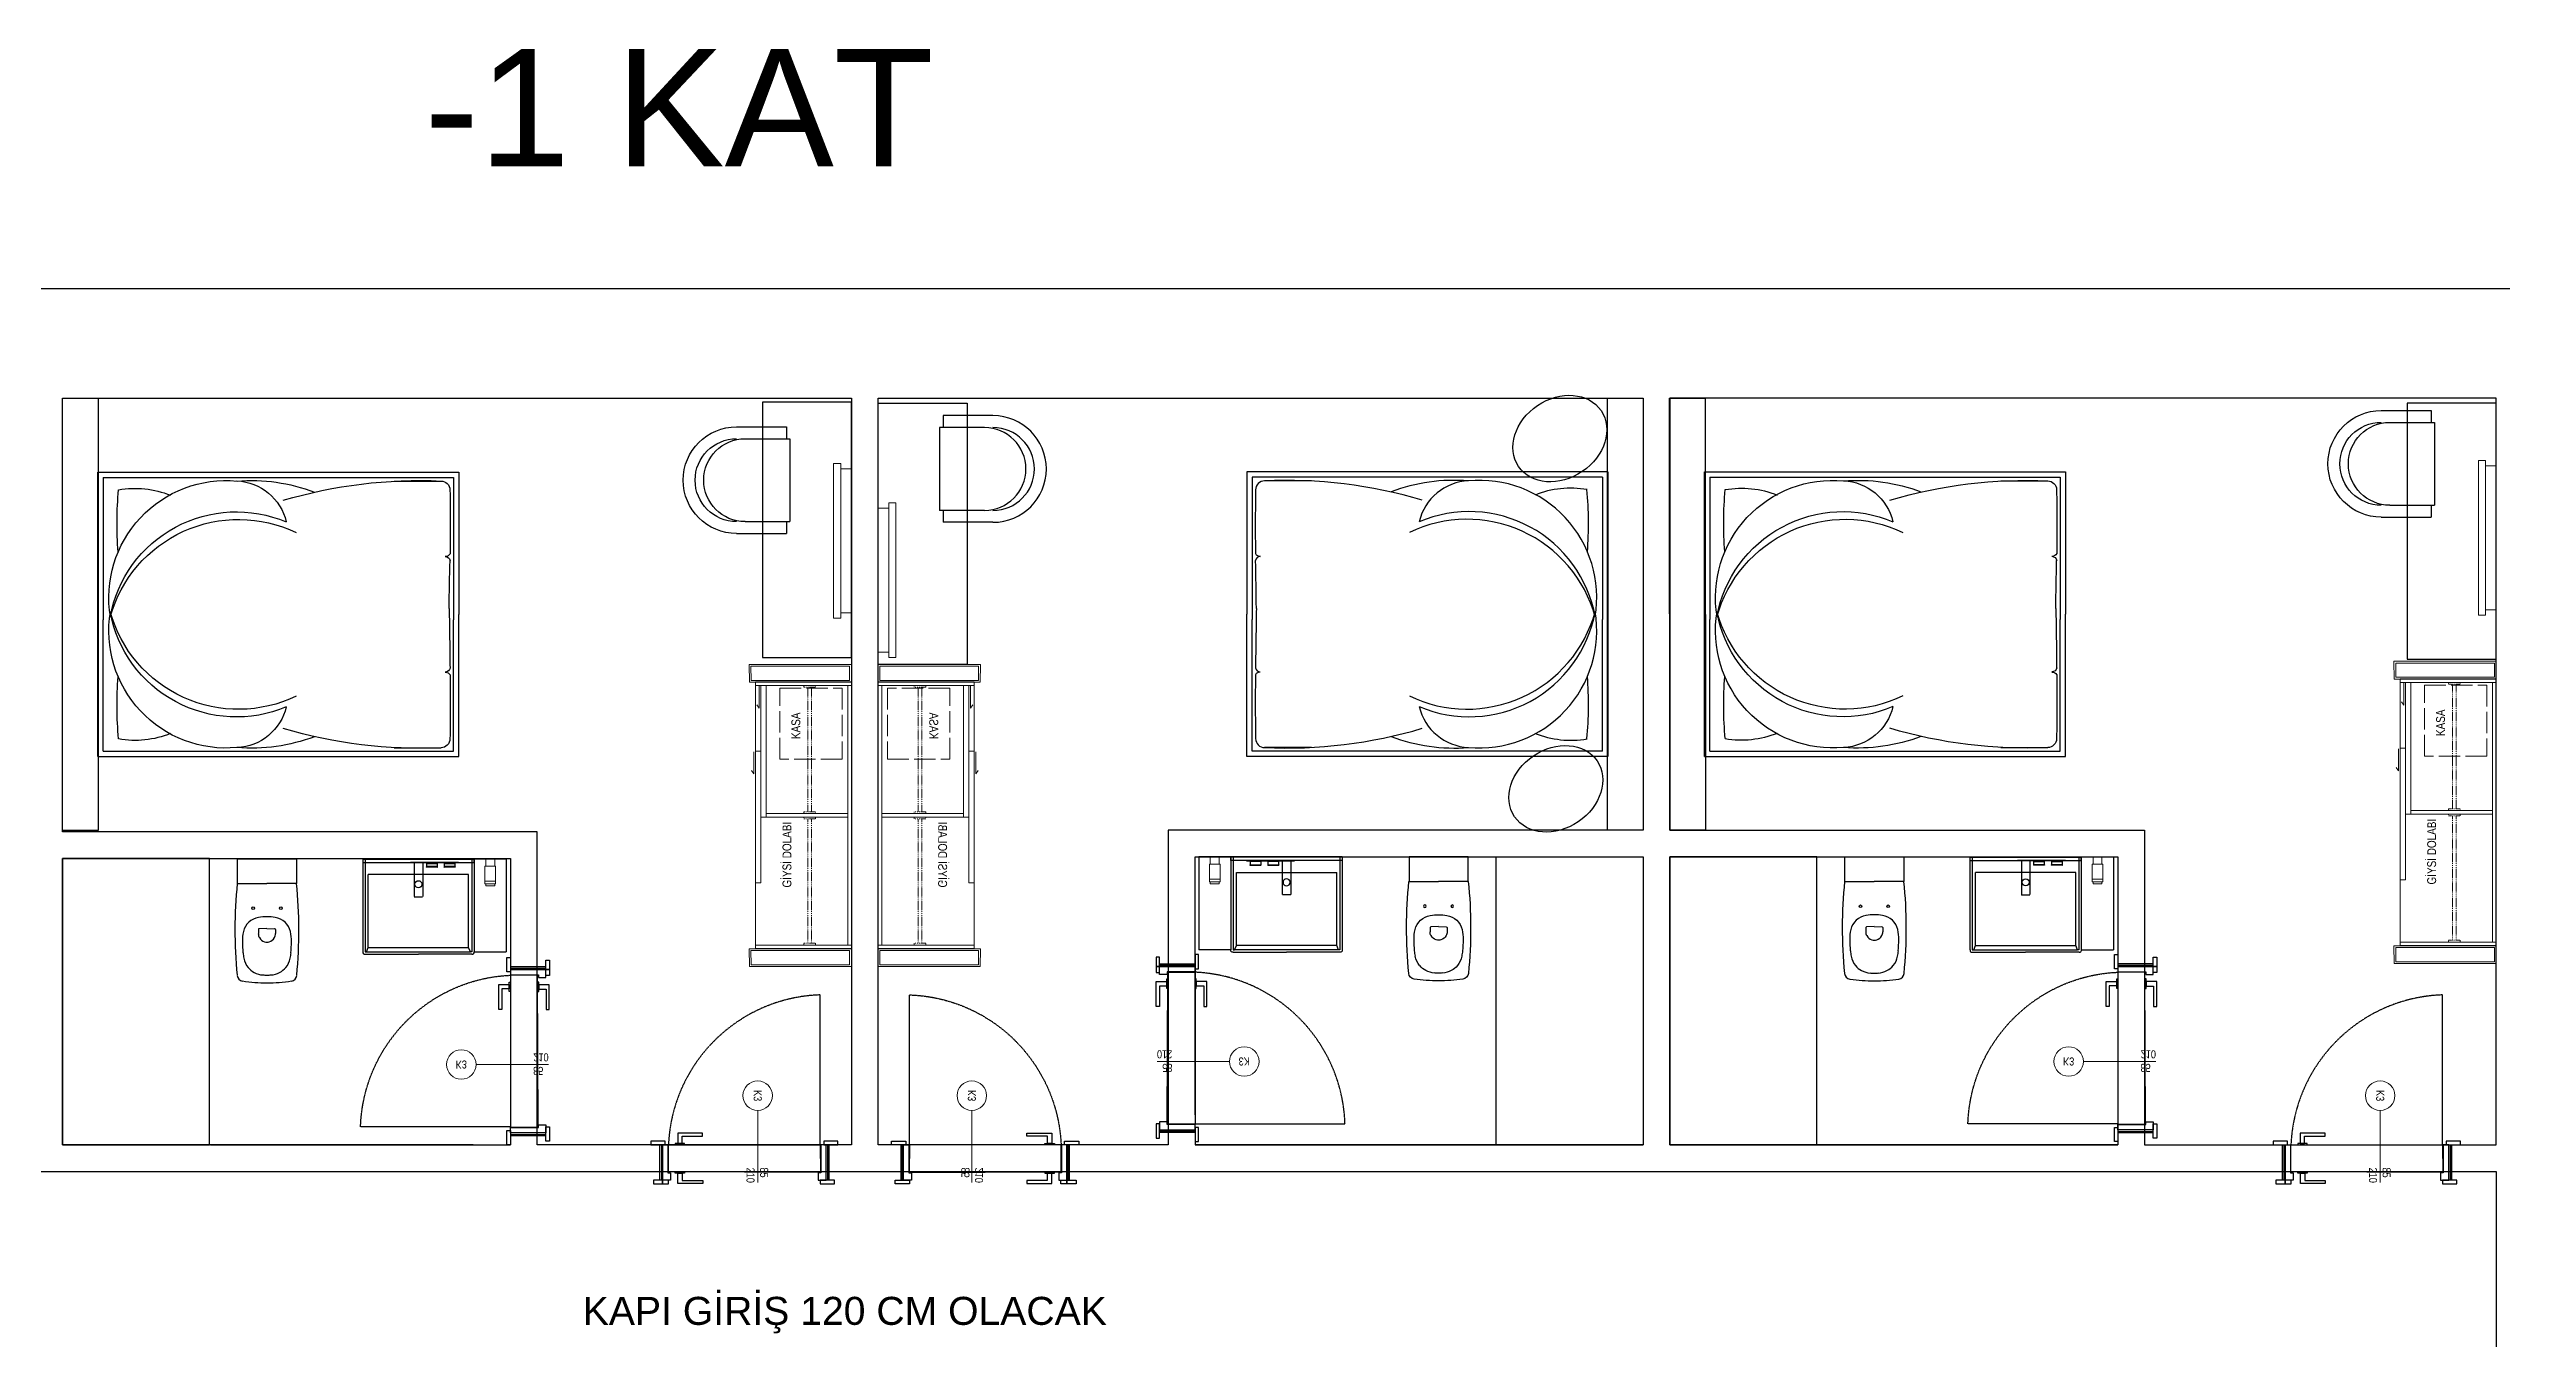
# Model space of a CAD drawing. Header units: millimetres. Extents: x 7687 to 15428, y -715 to 4028.
# Drawn here: x 12836 to 14215, y 571 to 1297 of the extents above; entities that cross this region are included whole.
import ezdxf
from ezdxf.enums import TextEntityAlignment as Align

# ---------------------------------------------------------------- set-up
doc = ezdxf.new("R2010")
doc.units = ezdxf.units.MM
for name, pattern in [('ACAD_ISO02W100', [15, 12, -3]), ('DASHDOT', [1, 0.5, -0.25, 0, -0.25]), ('HIDDEN', [0.375, 0.25, -0.125])]:
    doc.linetypes.add(name, pattern=pattern)
for name, color, linetype in [('__yaç-yol-2', 6, 'Continuous'), ('AI-kapi', 1, 'Continuous'), ('DTM-AXIS', 7, 'Continuous'), ('GOR020', 140, 'Continuous'), ('TEFRIS', 44, 'Continuous')]:
    doc.layers.add(name, color=color, linetype=linetype)
for name, color, linetype, lineweight in [('A-WINDOW_TAG', 2, 'Continuous', 5), ('ahşap kesit', 44, 'Continuous', 40), ('AHŞAP_gör', 44, 'Continuous', 20), ('mermer', 13, 'Continuous', 25), ('olcu', 1, 'Continuous', 18), ('SS_FURNITURE', 23, 'Continuous', 25), ('SS_TEXT', 7, 'Continuous', 20), ('yazı', 7, 'Continuous', 20)]:
    doc.layers.add(name, color=color, linetype=linetype, lineweight=lineweight)
doc.layers.add('ss_glass furniture', color=7, linetype='Continuous', lineweight=9, true_color=0x85abb0)
doc.styles.add('ARIEL50SD', font='ARIALN.TTF', dxfattribs={"height": 9})
doc.styles.add('ROMANC', font='arial.ttf')
doc.styles.get("Standard").update_dxf_attribs({"font": 'arial.ttf'})

# ---------------------------------------------------------------- blocks, each defined once
blk = doc.blocks.new('WINDOW_TAG')
blk.add_line((0, -813), (0, 0))
blk.add_circle((0, 166), 166)
at = {"style": 'ARIEL50SD'}
blk.add_attdef('POZNO', text='', height=90, dxfattribs=at).set_placement((0, 166), align=Align.MIDDLE)
blk.add_attdef('WIDTH', text='', height=90, rotation=90, dxfattribs=at).set_placement((0, -813), align=Align.BOTTOM_LEFT)
blk.add_attdef('HEIGHT', text='', height=90, rotation=90, dxfattribs=at).set_placement((35, -813), align=Align.TOP_LEFT)
blk = doc.blocks.new('södb')
at = {"color": 8, "linetype": 'HIDDEN'}
blk.add_lwpolyline([(11997.6, 1669.6), (11913.3, 1669.6)], dxfattribs=at)
at = {"color": 1}
for points in [[(11995.6, 1679.6), (11995.6, 1671.6), (11997.6, 1671.6), (11997.6, 1679.6)], [(12017.5, 1674.5), (12017.5, 1673), (11997.6, 1673), (11997.6, 1674.5)], [(12017.5, 1677.6), (12017.5, 1669.6), (12019.5, 1669.6), (12019.5, 1677.6)], [(11997.6, 1588.1), (11997.6, 1593.4), (11996.9, 1593.4), (11996.9, 1588.1)], [(12012.8, 1588.1), (12012.8, 1593.4), (12013.5, 1593.4), (12013.5, 1588.1)], [(11995.6, 1582.4), (11995.6, 1574.4), (11997.6, 1574.4), (11997.6, 1582.4)], [(12017.5, 1581), (12017.5, 1579.5), (11997.6, 1579.5), (11997.6, 1581)], [(12017.5, 1584.4), (12017.5, 1575.8), (12019.5, 1575.8), (12019.5, 1584.4)]]:
    blk.add_lwpolyline(points, close=True, dxfattribs=at)
for points in [[(11997.6, 1673.8), (12017.5, 1673.8)], [(11997.6, 1673), (11997.6, 1670), (12013.3, 1670), (12013.3, 1668.5), (12017.5, 1668.5), (12017.5, 1671.5), (12017.5, 1671.5), (12017.5, 1673)], [(12017.5, 1673), (11997.6, 1673)], [(12012.8, 1584.3), (11997.6, 1584.3), (11997.6, 1669.6), (12013.2, 1669.8), (12012.8, 1584.3)], [(11991, 1603.5), (11991, 1603.5), (11991, 1589.5), (11996.9, 1589.5), (11996.9, 1592), (11992.7, 1592), (11992.7, 1603.5)], [(11992.7, 1603.5), (11991, 1603.5)], [(12019.4, 1603.6), (12019.4, 1603.6), (12019.4, 1589.6), (12013.5, 1589.6), (12013.5, 1592.1), (12017.6, 1592.1), (12017.6, 1603.6)], [(12017.6, 1603.6), (12019.4, 1603.6)], [(11997.6, 1581), (11997.6, 1584), (12013.3, 1584), (12013.3, 1585.5), (12017.5, 1585.5), (12017.5, 1582.6), (12017.5, 1582.6), (12017.5, 1581), (12019.5, 1581), (11997.6, 1581)], [(11997.6, 1580.3), (12017.5, 1580.3)]]:
    blk.add_lwpolyline(points, dxfattribs=at)
at = {"color": 8, "linetype": 'HIDDEN'}
blk.add_arc((12001.5, 1672.5), 88.3, 181.8822, 267.4421, dxfattribs=at)
at = {"layer": 'A-WINDOW_TAG'}
ref = blk.add_blockref('WINDOW_TAG', (11978.2, 1634.5), dxfattribs=dict(at, xscale=-0.05000000000000022, yscale=0.05000000000000022, zscale=0.05000000000000022, rotation=89.99932410386701))
ref.add_attrib('WIDTH', '85', dxfattribs={"layer": '0', "height": 4.5, "rotation": 359.9993, "style": 'ARIEL50SD'}).set_placement((12010.3, 1634.5), align=Align.BOTTOM_LEFT)
ref.add_attrib('HEIGHT', '210', dxfattribs={"layer": '0', "height": 4.5, "rotation": 359.9993, "style": 'ARIEL50SD'}).set_placement((12010.4, 1632.7), align=Align.TOP_LEFT)
ref.add_attrib('POZNO', 'K3', dxfattribs={"layer": '0', "height": 4.5, "style": 'ARIEL50SD'}).set_placement((11969.9, 1634.5), align=Align.MIDDLE)
blk = doc.blocks.new('453Q4')
at = {"layer": 'TEFRIS'}
for p, q in [((1446.8, 4880.6), (1446.8, 4800.6)), ((1449.8, 4877.6), (1449.8, 4803.6)), ((1449.8, 4877.6), (1646.8, 4877.6)), ((1613.4, 4875.6), (1639.8, 4875.6)), ((1646.8, 4877.6), (1646.8, 4803.6)), ((1446.8, 4720.6), (1446.8, 4800.6)), ((1449.8, 4723.6), (1449.8, 4803.6)), ((1646.8, 4723.6), (1646.8, 4803.6)), ((1449.8, 4723.6), (1646.8, 4723.6)), ((1613.4, 4725.6), (1639.8, 4725.6))]:
    blk.add_line(p, q, dxfattribs=at)
for points in [[(1446.8, 4880.6), (1649.8, 4880.6), (1649.8, 4800.6)], [(1446.8, 4800.6), (1446.8, 4800.6), (1446.8, 4880.6)], [(1446.8, 4720.6), (1649.8, 4720.6), (1649.8, 4800.6)], [(1446.8, 4800.6), (1446.8, 4800.6), (1446.8, 4720.6)]]:
    blk.add_lwpolyline(points, dxfattribs=at)
for centre, radius, start, end in [((1518.9, 4809.9), 65.9, 84.5881, 189.4042), ((1668.8, 4851.4), 211.2, 174.7863, 184.2806), ((1467.7, 4818), 53.5, 68.0456, 99.9569), ((1533.2, 4776.6), 99.3, 69.1422, 94.6782), ((1523.7, 4845.7), 29.9, 13.2558, 87.4021), ((1627.7, 4606.7), 269.2, 87.4198, 106.5385), ((1639.8, 4870.6), 5, 0, 90), ((466.1, 4849.6), 1178.9, 359.2712, 1.019), ((1524.7, 4786.2), 72.1, 67.0656, 169.633), ((1525.9, 4779.2), 74.8, 64.2935, 164.5049), ((1642.3, 4836.2), 3.05, 268.1018, 329.7879), ((1642, 4830.1), 2.97, 13.381, 86.038), ((-1784.6, 4862.9), 3429.6, 358.9043, 359.4649), ((1518.9, 4791.2), 65.9, 170.5958, 275.4119), ((1524.7, 4815), 72.1, 190.367, 292.9344), ((1525.9, 4822), 74.8, 195.4951, 295.7065), ((4723, 4838.4), 3078.9, 180.7644, 181.2659), ((1668.8, 4749.7), 211.2, 175.7194, 185.2137), ((1642, 4771), 2.97, 273.962, 346.619), ((1642.3, 4765), 3.05, 30.2121, 91.8982), ((466.1, 4751.6), 1178.9, 358.981, 0.7288), ((1523.7, 4755.4), 29.9, 272.5979, 346.7442), ((1467.7, 4783.2), 53.5, 260.0431, 291.9544), ((1533.2, 4824.6), 99.3, 265.3218, 290.8578), ((1627.7, 4994.5), 269.2, 253.4615, 272.5802), ((1639.8, 4730.6), 5, 270, 0)]:
    blk.add_arc(centre, radius, start, end, dxfattribs=at)
blk = doc.blocks.new('tv')
at = {"layer": 'ss_glass furniture', "linetype": 'Continuous', "lineweight": 0}
blk.add_line((-6, -3), (-6, 84), dxfattribs=at)
for points in [[(-6, -3), (-10, -3), (-10, 84), (-6, 84)], [(-6, 0), (0, 0), (0, 81), (-6, 81)]]:
    blk.add_lwpolyline(points, dxfattribs=at)
blk = doc.blocks.new('A$C63CA7753')
at = {"layer": 'TEFRIS'}
for p, q in [((0.3, 0.6), (0.581, 0.6)), ((0.581, 0.533), (0.581, 0.6)), ((0.348, 0.533), (0.6, 0.533)), ((0.6, 0.067), (0.6, 0.533)), ((0.348, 0.067), (0.6, 0.067)), ((0.581, 0), (0.581, 0.067)), ((0.3, 0), (0.581, 0))]:
    blk.add_line(p, q, dxfattribs=at)
for centre, radius in [((0.3, 0.3), 0.3), ((0.3, 0.3), 0.233), ((0.348, 0.3), 0.233)]:
    blk.add_arc(centre, radius, 90, 270, dxfattribs=at)
blk = doc.blocks.new('A$C633F1E20')
at = {"color": 7, "linetype": 'Continuous'}
for p, q in [((21, 190), (21, 1)), ((69, 190), (69, 1)), ((151, 169), (89, 169)), ((89, 168), (89, 167)), ((151, 166), (89, 166)), ((90, 189), (150, 189)), ((90, 189), (90, 169)), ((90, 187), (150, 187)), ((150, 189), (150, 169)), ((151, 168), (151, 167)), ((251, 169), (189, 169)), ((189, 168), (189, 167)), ((251, 166), (189, 166)), ((190, 189), (250, 189)), ((190, 189), (190, 169)), ((190, 187), (250, 187)), ((250, 189), (250, 169)), ((251, 168), (251, 167)), ((21, 0), (68, 0))]:
    blk.add_line(p, q, dxfattribs=at)
for centre, start, end in [((89, 168), 90, 180), ((89, 167), 180, 270), ((98, 190), 90, 180), ((141, 190), 0, 90), ((151, 168), 0, 90), ((151, 167), 270, 0), ((189, 168), 90, 180), ((189, 167), 180, 270), ((198, 190), 90, 180), ((241, 190), 0, 90), ((251, 168), 0, 90), ((251, 167), 270, 0), ((21, 1), 180, 270), ((68, 1), 270, 0)]:
    blk.add_arc(centre, 0.5, start, end, dxfattribs=at)
at = {"layer": 'DTM-AXIS', "color": 7, "linetype": 'Continuous'}
for p, q in [((0, 193), (0, 190)), ((270, 193), (0, 193)), ((270, 190), (0, 190)), ((98, 189), (98, 190)), ((142, 189), (142, 190)), ((198, 189), (198, 190)), ((242, 189), (242, 190)), ((270, 193), (270, 190))]:
    blk.add_line(p, q, dxfattribs=at)
blk = doc.blocks.new('rgwre')
at = {"layer": 'AHŞAP_gör', "color": 51, "true_color": 0xf8f6b0}
for points in [[(52505.2, -4499.5), (52499.2, -4499.5), (52499.2, -4498), (52505.2, -4498)], [(52505.2, -4508), (52505.2, -4499.5), (52499.2, -4499.5), (52499.2, -4508)]]:
    blk.add_lwpolyline(points, close=True, dxfattribs=at)
for points in [[(52504.7, -4498), (52504.7, -4497), (52499.7, -4497), (52499.7, -4498)], [(52499.7, -4508), (52499.7, -4512), (52504.7, -4512), (52504.7, -4508)]]:
    blk.add_lwpolyline(points, dxfattribs=at)
at = {"layer": 'mermer'}
blk.add_line((52573.9, -4512.1), (52493.2, -4512.1), dxfattribs=at)
at = {"layer": 'TEFRIS'}
for p, q in [((52493.2, -4512.1), (52493.2, -4459.8)), ((52511.3, -4511.9), (52511.3, -4459.8)), ((52512.5, -4458.4), (52542.6, -4458.4)), ((52512.6, -4459.8), (52513.4, -4459.8)), ((52512.6, -4511.9), (52512.6, -4459.8)), ((52571.8, -4459.8), (52513.4, -4459.8)), ((52513.4, -4459.8), (52514.4, -4462.3)), ((52570.8, -4462.3), (52514.4, -4462.3)), ((52514.4, -4462.3), (52514.4, -4503.3)), ((52572.7, -4458.4), (52542.6, -4458.4)), ((52571.8, -4459.8), (52570.8, -4462.3)), ((52570.8, -4462.3), (52570.8, -4503.3)), ((52572.6, -4459.8), (52571.8, -4459.8)), ((52572.6, -4511.9), (52572.6, -4459.8)), ((52573.9, -4511.9), (52573.9, -4459.8)), ((52514.4, -4503.3), (52570.8, -4503.3)), ((52573.9, -4511.9), (52511.3, -4511.9))]:
    blk.add_line(p, q, dxfattribs=at)
for points in [[(52511.3, -4459.8), (52493.2, -4459.8)], [(52573.9, -4512.1), (52573.9, -4510.1), (52511.3, -4510.1), (52511.3, -4511.9)]]:
    blk.add_lwpolyline(points, dxfattribs=at)
blk.add_circle((52542.6, -4497.8), 2, dxfattribs=at)
for centre, radius, start, end in [((52513.1, -4459.7), 1.86, 161.8925, 182.1676), ((52512.3, -4459.5), 1.05, 108.7053, 159.4696), ((52512.5, -4459.8), 1.35, 89.2765, 109.6469), ((52572.7, -4459.8), 1.35, 70.3531, 90.7235), ((52572.8, -4459.5), 1.05, 20.5304, 71.2947), ((52572, -4459.7), 1.86, 357.8324, 18.1075)]:
    blk.add_arc(centre, radius, start, end, dxfattribs=at)
at = {"layer": 'TEFRIS', "xscale": 0.1, "yscale": 0.1, "zscale": 0.1, "rotation": 180}
blk.add_blockref('A$C633F1E20', (52547.1, -4490.8), dxfattribs=at)
blk = doc.blocks.new('retgwre')
at = {"layer": 'TEFRIS'}
for p, q in [((51047.2, -4515.1), (51063.9, -4515.1)), ((51080.6, -4515.1), (51063.9, -4515.1)), ((51059.1, -4541.1), (51059.1, -4543.4)), ((51063.9, -4540.5), (51059.6, -4540.6)), ((51063.9, -4540.5), (51068.3, -4540.6)), ((51068.7, -4541.1), (51068.7, -4543.4))]:
    blk.add_line(p, q, dxfattribs=at)
blk.add_lwpolyline([(51047.3, -4515.1), (51047.3, -4501.3), (51080.5, -4501.3), (51080.5, -4515.1)], dxfattribs=at)
for centre in [(51056.2, -4529.1), (51071.7, -4529.1)]:
    blk.add_circle(centre, 0.75, dxfattribs=at)
for centre, radius, start, end in [((51301.4, -4541.2), 255.5, 174.1406, 179.8869), ((50826.4, -4541.2), 255.5, 0.1131, 5.8594), ((51061.1, -4544.7), 10.7, 133.7278, 166.1823), ((51061.1, -4545.4), 11.2, 99.5729, 131.347), ((51063.4, -4560.6), 26.7, 88.9952, 99.0343), ((51064.4, -4560.6), 26.7, 80.9657, 91.0048), ((51066.7, -4545.4), 11.2, 48.653, 80.4271), ((51066.7, -4544.7), 10.7, 13.8177, 46.2722), ((51311.7, -4541.2), 265.8, 179.9024, 185.5351), ((51073.4, -4547.4), 23.3, 166.9984, 181.4039), ((51144.2, -4546.8), 94.1, 180.7026, 184.4727), ((51059.6, -4541.1), 0.5, 92.5771, 179.4575), ((51059.6, -4541.1), 0.5, 92.5904, 179.6398), ((51059.6, -4541.1), 0.5, 92.5904, 179.6398), ((51063.9, -4543.3), 4.84, 180.9006, 208.6245), ((51063.9, -4543.3), 4.84, 208.6245, 253.986), ((51063.9, -4543.3), 4.84, 253.986, 270.0275), ((51063.9, -4543.3), 4.84, 269.9725, 286.014), ((51063.9, -4543.3), 4.84, 286.014, 331.3755), ((51063.9, -4543.3), 4.84, 331.3755, 359.0994), ((51068.2, -4541.1), 0.5, 0.3602, 87.4096), ((51068.2, -4541.1), 0.5, 0.3602, 87.4096), ((51054.4, -4547.4), 23.3, 358.5961, 13.0016), ((50983.6, -4546.8), 94.1, 355.5273, 359.2974), ((50816.1, -4541.2), 265.8, 354.4649, 0.0976), ((51071, -4552.6), 20.6, 184.2647, 192.857), ((51063.4, -4554.6), 12.8, 191.6558, 217.9899), ((51061.4, -4555.9), 10.4, 218.9071, 243.5749), ((51062.9, -4552.5), 14.2, 244.4101, 264.7234), ((51064.9, -4552.5), 14.2, 275.2766, 295.5899), ((51066.4, -4555.9), 10.4, 296.4251, 321.0929), ((51064.5, -4554.6), 12.8, 322.0101, 348.3442), ((51056.9, -4552.6), 20.6, 347.143, 355.7353), ((51050.8, -4566.5), 3.63, 185.5181, 260.6194), ((51064.3, -4480.4), 90.7, 261.0733, 269.7868), ((51063.8, -4544.2), 22.5, 264.4302, 270.3775), ((51064.1, -4544.2), 22.5, 269.6225, 275.5698), ((51063.6, -4480.4), 90.7, 270.2132, 278.9267), ((51077.1, -4566.5), 3.63, 279.3806, 354.4819)]:
    blk.add_arc(centre, radius, start, end, dxfattribs=at)
blk = doc.blocks.new('dt')
at = {"color": 30, "linetype": 'DASHDOT', "true_color": 0xf26722}
for p, q in [((92635, -4949.6), (92705, -4949.6)), ((92635, -4951.6), (92705, -4951.6)), ((92709, -4949.6), (92779, -4949.6)), ((92709, -4951.6), (92779, -4951.6))]:
    blk.add_line(p, q, dxfattribs=at)
at = {"color": 242, "linetype": 'ACAD_ISO02W100', "true_color": 0xcd2027}
blk.add_lwpolyline([(92738.5, -4933.8), (92778.5, -4933.8), (92778.5, -4968.8), (92738.5, -4968.8), (92738.5, -4933.8)], dxfattribs=at)
at = {"color": 30, "linetype": 'DASHDOT', "true_color": 0xf26722}
for points in [[(92634, -4947.3), (92635, -4947.3), (92635, -4953.9), (92634, -4953.9)], [(92706, -4947.3), (92705, -4947.3), (92705, -4953.9), (92706, -4953.9)], [(92708, -4947.3), (92709, -4947.3), (92709, -4953.9), (92708, -4953.9)], [(92780, -4947.3), (92779, -4947.3), (92779, -4953.9), (92780, -4953.9)]]:
    blk.add_lwpolyline(points, close=True, dxfattribs=at)
at = {"layer": 'ahşap kesit', "lineweight": -2}
for p, q in [((92634, -4974.1), (92634, -4920.1)), ((92634, -4920.1), (92780, -4920.1)), ((92780, -4920.1), (92780, -4974.1)), ((92706, -4972.1), (92706, -4926.1)), ((92706, -4926.1), (92708, -4926.1)), ((92708, -4972.1), (92708, -4926.1)), ((92780, -4972.1), (92634, -4972.1))]:
    blk.add_line(p, q, dxfattribs=at)
for points in [[(92780, -4920.1), (92782, -4920.1), (92782, -4974.1), (92632, -4974.1), (92632, -4920.1), (92634, -4920.1)], [(92742.7, -4919.2), (92730.3, -4919.2), (92732.1, -4917.9)], [(92779.7, -4922.2), (92767.3, -4922.2), (92769.1, -4920.9)]]:
    blk.add_lwpolyline(points, dxfattribs=at)
for points in [[(92669, -4920.1), (92743, -4920.1), (92743, -4923.1), (92669, -4923.1)], [(92706, -4923.1), (92780, -4923.1), (92780, -4926.1), (92706, -4926.1)]]:
    blk.add_lwpolyline(points, close=True, dxfattribs=at)
at = {"layer": 'SS_TEXT', "char_height": 5, "attachment_point": 7, "rotation": 360}
for s, insert in [('\\pi27.06147;{\\W0.8;GİYSİ DOLABI}', (92639.3, -4940.4, -41.7)), ('\\pi37.88548;{\\W0.8;KASA}', (92712, -4945.4, -41.7))]:
    blk.add_mtext_dynamic_manual_height_columns(s, width=90.278, gutter_width=12.5, heights=[49.9], dxfattribs=dict(at, insert=insert))

msp = doc.modelspace()

# ---------------------------------------------------------------- linework, layer by layer
at = {"layer": 'AHŞAP_gör'}
for points in [[(14154.7, 952.1), (14212.2, 952.1), (14212.2, 942.1), (14154.8, 942.1), (14154.7, 952.1)], [(13229.8, 950.4), (13287.3, 950.4), (13287.3, 940.4), (13229.9, 940.4), (13229.8, 950.4)], [(13359.8, 950.4), (13302.3, 950.4), (13302.3, 940.4), (13359.7, 940.4), (13359.8, 950.4)], [(13229.8, 790.4), (13287.3, 790.4), (13287.3, 780.4), (13229.9, 780.4), (13229.8, 790.4)], [(13359.8, 790.4), (13302.3, 790.4), (13302.3, 780.4), (13359.7, 780.4), (13359.8, 790.4)], [(14154.7, 792.1), (14212.2, 792.1), (14212.2, 782.1), (14154.8, 782.1), (14154.7, 792.1)]]:
    msp.add_lwpolyline(points, dxfattribs=at)
for points in [[(13230.8, 949.4), (13286.3, 949.4), (13286.3, 941.4), (13230.9, 941.4)], [(13358.8, 949.4), (13303.3, 949.4), (13303.3, 941.4), (13358.7, 941.4)], [(14155.7, 951.1), (14211.2, 951.1), (14211.2, 943.1), (14155.8, 943.1)], [(13230.8, 789.4), (13286.3, 789.4), (13286.3, 781.4), (13230.9, 781.4)], [(13358.8, 789.4), (13303.3, 789.4), (13303.3, 781.4), (13358.7, 781.4)], [(14155.7, 791.1), (14211.2, 791.1), (14211.2, 783.1), (14155.8, 783.1)]]:
    msp.add_lwpolyline(points, close=True, dxfattribs=at)
at = {"layer": 'AI-kapi'}
for centre in [(13685.7, 1077.4), (13683.4, 880.4)]:
    msp.add_ellipse(centre, major_axis=(-23.2, -15.7), ratio=0.801244, dxfattribs=at)
at = {"layer": 'mermer'}
msp.add_line((12926.9, 680.2), (13095.6, 680.2), dxfattribs=at)
for points in [[(13021.2, -714.8), (13021.2, 337.7), (12249.4, 337.7), (11799.2, 337.7), (11799.2, 519.2), (11799.2, 1161.8), (14232.2, 1161.8), (14232.2, -714.8)], [(13287.3, 680.2), (13110.6, 680.2), (13110.6, 856.1), (12843.6, 856.1), (12843.6, 1100.1), (13287.3, 1100.1)], [(13302.3, 680.2), (13302.3, 1100.1), (13732.5, 1100.1), (13732.5, 857.2), (13465.5, 857.2), (13465.5, 680.2)], [(14212.2, 1100.1), (13747.5, 1100.1), (13747.5, 857.2), (14014.5, 857.2), (14014.5, 680.2), (14212.2, 680.2)], [(13649.8, 842.2), (13732.5, 842.2), (13732.5, 680.2), (13649.8, 680.2)], [(13830.2, 842.2), (13747.5, 842.2), (13747.5, 680.2), (13830.2, 680.2)], [(12926.3, 841.1), (12843.6, 841.1), (12843.6, 680.2), (12926.3, 680.2)]]:
    msp.add_lwpolyline(points, close=True, dxfattribs=at)
at = {"layer": 'mermer', "color": 61, "true_color": 0xedee99}
for points in [[(12863.6, 857), (12843.6, 857), (12843.6, 1100.1), (12863.6, 1100.1), (12863.6, 857)], [(13732.5, 857.2), (13712.5, 857.2), (13712.5, 1100.1), (13732.5, 1100.1), (13732.5, 857.2)], [(13767.5, 857.2), (13747.5, 857.2), (13747.3, 1100.1), (13767.3, 1100.1), (13767.5, 857.2)]]:
    msp.add_lwpolyline(points, dxfattribs=at)
at = {"layer": 'mermer'}
for points in [[(13480.5, 696.9), (13480.5, 842.2), (13732.5, 842.2), (13732.5, 680.2), (13480.6, 680.2), (13629.6, 680.2)], [(13747.5, 842.2), (13999.5, 842.2), (13999.5, 680.2), (13747.5, 680.2), (13747.5, 842.2), (13747.5, 680.2), (13999.5, 680.2)], [(13074.5, 680.2), (12843.6, 680.2), (12843.6, 841.1), (13095.6, 841.1), (13095.6, 775.5)], [(12702.7, 680.2), (12702.7, 749.1), (12828.6, 749.1), (12828.6, 665.2), (14212.2, 665.2), (14212.2, 542), (13811.4, 542), (13811.4, 516.2), (13811.4, 18.7)], [(13480.6, 687), (13480.6, 680.2), (13732.5, 680.2)]]:
    msp.add_lwpolyline(points, dxfattribs=at)
at = {"layer": 'SS_FURNITURE'}
for points in [[(13237.3, 1097.9), (13237.3, 954.3), (13287.3, 954.3), (13287.3, 1097.9)], [(13352.3, 1097.4), (13352.3, 950.4), (13302.3, 950.4), (13302.3, 1097.4)], [(14162.2, 1097.4), (14162.2, 953.4), (14212.2, 953.4), (14212.2, 1097.4)]]:
    msp.add_lwpolyline(points, close=True, dxfattribs=at)

# ---------------------------------------------------------------- block references
at = {"xscale": -1}
for name, p, rotation in [('tv', (13287.3, 1060.4), 180), ('tv', (14212.2, 1062.1), 180), ('södb', (2001.9, 2361.5), 180), ('södb', (1098, 2359.8), 180), ('södb', (14989.5, 12677.7), 90)]:
    msp.add_blockref(name, p, dxfattribs=dict(at, rotation=rotation))
for name, p, rotation in [('tv', (13302.3, 1038.3), 180), ('södb', (25478.1, 2361.5), 180), ('södb', (11600.1, 12677.7), 270), ('södb', (12512.5, 12677.7), 270)]:
    msp.add_blockref(name, p, dxfattribs=dict(rotation=rotation))
at = {"layer": 'AI-kapi', "xscale": -1, "rotation": 180}
for p in [(11416.7, 5779.1), (12320.2, 5779.2)]:
    msp.add_blockref('453Q4', p, dxfattribs=at)
at = {"layer": 'AI-kapi', "rotation": 180}
msp.add_blockref('453Q4', (15159.4, 5779.2), dxfattribs=at)
at = {"layer": 'GOR020', "linetype": 'Continuous', "yscale": 100, "zscale": 100, "rotation": 180}
for p, xscale in [((13396.9, 1090.3), 100), ((14117.6, 1093.2), -100), ((13192.7, 1084), -100)]:
    msp.add_blockref('A$C63CA7753', p, dxfattribs=dict(at, xscale=xscale))
at = {"layer": 'mermer', "xscale": -1, "rotation": 180}
msp.add_blockref('rgwre', (-39010.6, -3670), dxfattribs=at)
at = {"layer": 'mermer', "xscale": -1}
msp.add_blockref('retgwre', (64681.4, 5343.4), dxfattribs=at)
at = {"layer": 'mermer'}
for p in [(-37201.4, 5343.4), (-38105.3, 5342.3)]:
    msp.add_blockref('retgwre', p, dxfattribs=at)
at = {"layer": 'mermer', "rotation": 180}
for p in [(66490.2, -3670), (65586.4, -3671.1)]:
    msp.add_blockref('rgwre', p, dxfattribs=at)
at = {"layer": 'olcu', "rotation": 90.00000000000001}
for p in [(8313.2, -91841.5), (9238.1, -91839.8)]:
    msp.add_blockref('dt', p, dxfattribs=at)
at = {"layer": 'olcu', "xscale": -1, "rotation": 270}
msp.add_blockref('dt', (18276.4, -91841.5), dxfattribs=at)

# ---------------------------------------------------------------- texts
at = {"layer": '__yaç-yol-2', "color": 8}
msp.add_text('-1 KAT', height=65.89, dxfattribs=at).set_placement((13047.2, 1230.6))
at = {"layer": 'yazı', "color": 2, "true_color": 0xf1eb1f, "insert": (13136.2, 594.6), "char_height": 18.259, "attachment_point": 1, "style": 'ROMANC'}
msp.add_mtext_dynamic_manual_height_columns('{\\H0.86275x;KAPI GİRİŞ 120 CM OLACAK}', width=443.812, gutter_width=425, heights=[0], dxfattribs=at)

doc.saveas('drawing.dxf')
